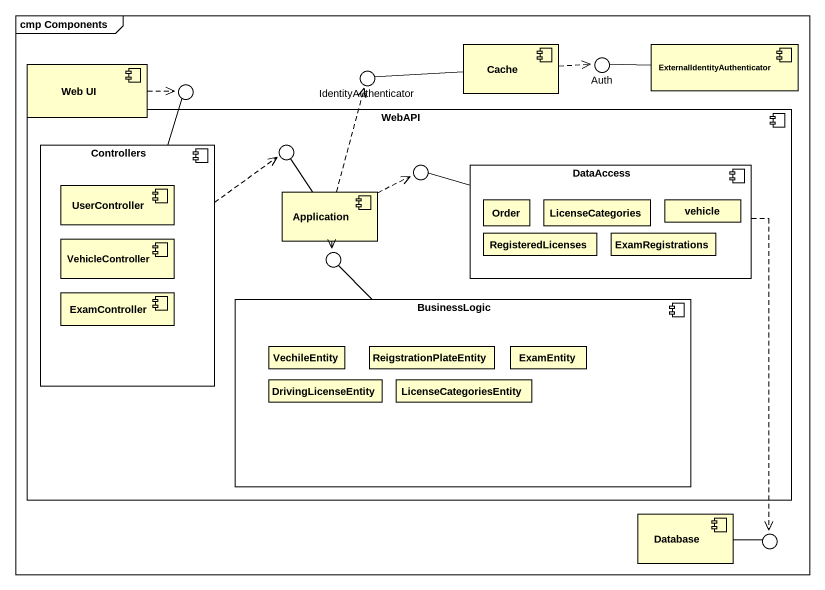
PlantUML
@startuml
mainframe cmp Components
allowmixing
hide circle
hide empty members
component Cache
component "ExternalIdentityAuthenticator" as ExternalIdentityAuthenticato
component "Web UI" as Web_UI
() " " as lollipop1
() IdentityAuthenticator
() Auth
component WebAPI {
  component Controllers {
    component UserController
    component VehicleController
    component ExamController
  }
  component DataAccess {
    class Order
    class LicenseCategories
    class vehicle
    class RegisteredLicenses
    class ExamRegistrations
  }
  component Application
  component BusinessLogic {
    class VechileEntity
    class ReigstrationPlateEntity
    class ExamEntity
    class DrivingLicenseEntity
    class LicenseCategoriesEntity
  }
}
() " " as lollipop2
() " " as lollipop3
() " " as lollipop4
component "Database" as Database_
() " " as lollipop5
WebAPI -up- lollipop2
WebAPI -up- lollipop3
WebAPI -left- lollipop4
Cache -left- IdentityAuthenticator
Cache .right.> Auth
ExternalIdentityAuthenticato -left- Auth
Web_UI .right.> lollipop1
Controllers -up- lollipop1
Controllers .up.> lollipop2
DataAccess -left- lollipop3
DataAccess ..> lollipop5
Application .up.> IdentityAuthenticator
Application -up- lollipop2
Application .right.> lollipop3
Application ..> lollipop4
BusinessLogic -up- lollipop4
Database_ -right- lollipop5
@enduml
